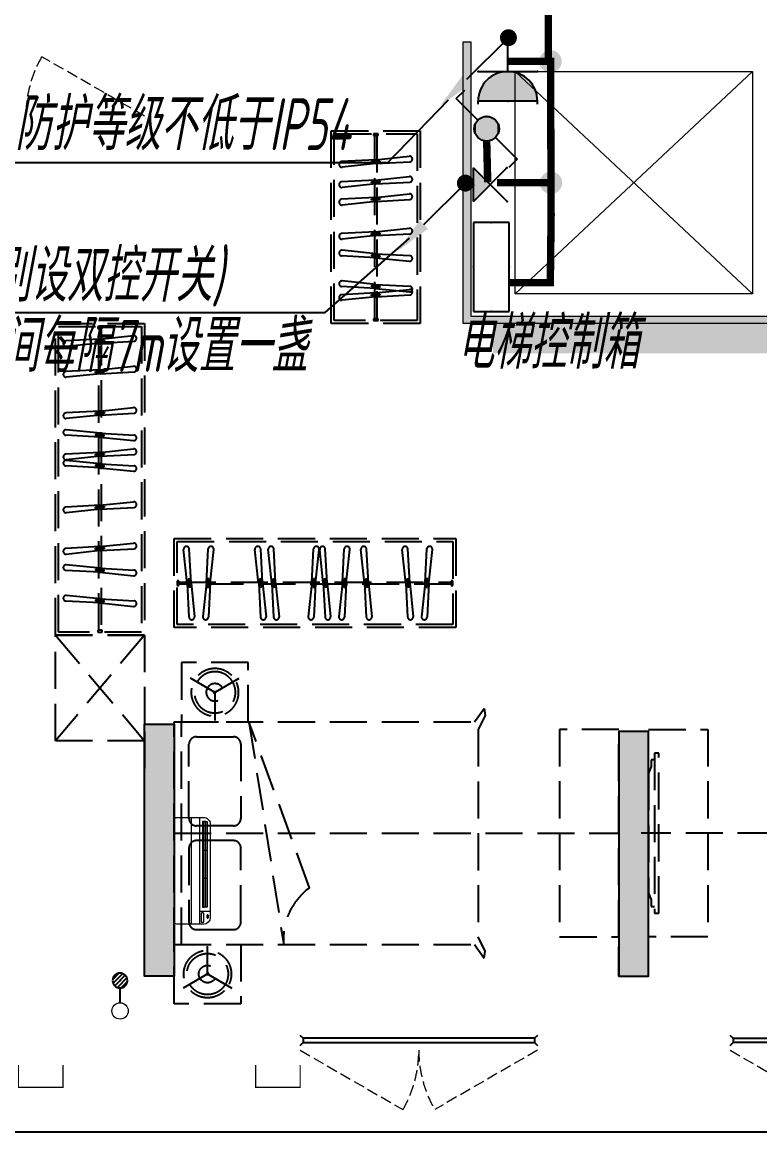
# Model space of a CAD drawing. Extents: x 3002737 to 4077523, y -995787 to -7267.
# Drawn here: x 3440029 to 3445004, y -985519 to -978036 of the extents above; entities that cross this region are included whole.
import ezdxf
from ezdxf.enums import TextEntityAlignment as Align

# ---------------------------------------------------------------- set-up
doc = ezdxf.new("R2010")
doc.units = 0
doc.header["$LTSCALE"] = 1000
doc.header["$MEASUREMENT"] = 0
doc.linetypes.add('A户型$0$DASH', pattern=[0.35, 0.25, -0.1])
doc.linetypes.add('DASH', pattern=[0.35, 0.25, -0.1])
doc.layers.get('0').update_dxf_attribs({"linetype": 'CONTINUOUS'})
for name, color, linetype in [('!!电气', 1, 'CONTINUOUS'), ('3-栏杆1', 252, 'CONTINUOUS'), ('5fur', 175, 'CONTINUOUS'), ('COLU', 7, 'CONTINUOUS'), ('DIM-照明', 7, 'CONTINUOUS'), ('EQUIP-插座', 3, 'CONTINUOUS'), ('EQUIP-照明', 3, 'CONTINUOUS'), ('EQUIP-箱柜', 3, 'CONTINUOUS'), ('LVTRY', 252, 'CONTINUOUS'), ('LWIRE', 4, 'CONTINUOUS'), ('S-砼墙填充', 251, 'CONTINUOUS'), ('TEL_TEXT', 7, 'CONTINUOUS'), ('VPIPE-凝结', 150, 'CONTINUOUS'), ('WIRE-动力', 7, 'CONTINUOUS'), ('保温', 6, 'CONTINUOUS'), ('看线', 185, 'CONTINUOUS')]:
    doc.layers.add(name, color=color, linetype=linetype)
for name, color, linetype, lineweight in [('3.5方案汇报，与郭总、侯月琴确定户型_t8$0$STAIR', 2, 'CONTINUOUS', 18), ('VPIPE-废水', 31, 'TG_F', 18), ('WINDOW', 146, 'CONTINUOUS', 20), ('填充', 251, 'CONTINUOUS', 5), ('平面-空调预留孔', 252, 'CONTINUOUS', 15)]:
    doc.layers.add(name, color=color, linetype=linetype, lineweight=lineweight)
doc.styles.add('_TCH_LABEL', font='COMPLEX', dxfattribs={"bigfont": 'GBCBIG'})
doc.styles.add('_TEL_DIM', font='SIMPLEX', dxfattribs={"width": 0.8, "height": 3.5, "bigfont": 'HZTXT'})
doc.styles.add('HZTXT', font='gbeitc.shx', dxfattribs={"width": 0.8, "height": 400, "bigfont": 'hztxt.shx'})
doc.styles.get("Standard").update_dxf_attribs({"font": 'gbenor.shx', "bigfont": 'gbcbig.shx'})
doc.styles.add('TG_LINETYPE', font='SIMPLEX', dxfattribs={"width": 0.8, "height": 3, "bigfont": 'HZTXT'})
doc.linetypes.add('TG_F', pattern='A,2,-0.3,["F",TG_LINETYPE,S=0.1,R=0,X=-0.23,Y=-0.15],0', length=2.3)

# ---------------------------------------------------------------- blocks, each defined once
blk = doc.blocks.new('A$C001338C2')
at = {"color": 8}
for p, q in [((844.9999883423079, 303.6000072514144), (54.99998834231155, 303.6000543390692)), ((109.0525457565491, 214.7673082745569), (109.0525510513944, 303.6000511174025)), ((-1.49359439092e-05, 248.6000576173246), (-2.84423585981e-05, 22.0000576172315)), ((899.9999715576414, 22.00000397306576), (899.9999850640525, 248.6000039731589)), ((21.99997024633922, 5.63059293199e-05), (877.9999702463392, 5.2843679441e-06))]:
    blk.add_line(p, q, dxfattribs=at)
at = {"color": 8, "lineweight": 5}
for p, q in [((899.9999830474662, 214.7672611304297), (-1.69525337697e-05, 214.7673147745954)), ((864.5756734352908, 278.6904651548975), (144.4768629888749, 278.6905080761171)), ((144.4768629888749, 278.6905080761171), (144.4768622188567, 265.7722729386405)), ((387.0097734353949, 278.6904936200444), (144.4768629888749, 278.6905080761171)), ((144.4768629888749, 278.6905080761171), (144.4768614488676, 252.8539829386973)), ((144.4768622188567, 265.7722729386405), (864.5756726653053, 265.772230017421)), ((144.4768606789075, 239.9356929386377), (144.4768614488676, 252.8539829386973)), ((144.4768614488676, 252.8539829386973), (864.5756718953162, 252.8539400174777)), ((864.5756711253525, 239.9356500174181), (144.4768606789075, 239.9356929386377)), ((387.0097711254275, 239.935678482565), (387.0097734353949, 278.6904936200444)), ((622.04272112545, 239.935664473509), (387.0097711254275, 239.935678482565)), ((864.5756734352908, 278.6904651548975), (622.0427234354138, 278.6904796109884)), ((622.0427234354138, 278.6904796109884), (622.04272112545, 239.935664473509)), ((864.5756718953162, 252.8539400174777), (864.5756734352908, 278.6904651548975)), ((864.5756726653053, 265.772230017421), (864.5756711253525, 239.9356500174181)), ((899.9999787804518, 143.1781611304468), (-2.12195482163e-05, 143.1782147746126))]:
    blk.add_line(p, q, dxfattribs=at)
at = {"color": 8}
for points in [[(73.08482630450817, 275.0144977724194), (56.77886350143308, 275.0144987443309, -0.414213562373095), (51.27886382925863, 280.5144990721565), (51.27886400034913, 283.3844664433818, -0.414213562373095), (56.77886432817468, 288.8844661155563), (73.08482713124977, 288.8844651436448, -0.4142135623732024), (78.58482680342422, 283.3844648158192), (78.58482663233372, 280.5144974445939, -0.414213562373095)], [(89.24090579471158, 226.3562818807586), (22.19125331861505, 226.3562858772129, -0.414213562372504), (16.6912536464406, 231.8562862050385), (16.69125431894281, 243.1390318179401, -0.414213562373095), (22.19125464676836, 248.6390314901146), (89.24090712286488, 248.6390274936603, -0.414213562373095), (94.74090679503934, 243.1390271658347), (94.74090612253713, 231.8562815529331, -0.414213562373095)]]:
    blk.add_lwpolyline(points, format="xyb", close=True, dxfattribs=at)
for centre, radius, start, end in [((54.99998506405609, 248.6000543390692), 55.0000000000001, 89.99999658490542, 179.9999965849054), ((844.9999850640525, 248.6000072514144), 55.0000000000001, 359.9999965849054, 89.99999658490542), ((21.9999715576414, 22.00005630592932), 22.00000000000004, 179.9999965849054, 269.9999965849054), ((877.9999715576414, 22.00000528436794), 22.00000000000004, 269.9999965849054, 359.9999965849054)]:
    blk.add_arc(centre, radius, start, end, dxfattribs=at)
blk = doc.blocks.new('ASDFSD')
at = {"layer": '3-栏杆1', "color": 5}
for p, q in [((681762.5879415963, 334937.5442401596), (681742.3193111992, 334955.3318184742)), ((681742.3193111992, 334955.3318184742), (681762.5879414161, 334937.5442403179)), ((681762.5879414161, 334937.5442403179), (681762.5879414133, 334908.2619604596)), ((683322.0506670028, 334937.4781505512), (681762.5879414163, 334937.5226424761)), ((683322.0506668226, 334937.5442278689), (683342.3192972196, 334955.3318061834)), ((683342.3192972196, 334955.3318061834), (683322.0506670028, 334937.5442280272)), ((683322.0506670028, 334937.5442280272), (683322.0506670056, 334908.2619481689)), ((681742.3193347491, 334888.4150854239), (681762.5879414133, 334908.2619604596)), ((681762.5879414135, 334908.2403724216), (683322.0506670056, 334908.1959003614)), ((683322.0506670056, 334908.2619481689), (683342.3192736697, 334888.4150731332)), ((683342.3192736697, 334888.4150731332), (683322.0506670056, 334908.2619481689))]:
    blk.add_line(p, q, dxfattribs=at)
blk = doc.blocks.new('$lvtry$00000171')
for p, q in [((-74.24621202462731, 10.60660171788186), (-10.60660171788186, 74.24621202462731)), ((-69.81875867368217, -27.39235180270043), (27.39235180242758, 69.81875867368217)), ((-53.03300858900184, -53.03300858886359), (53.03300858900184, 53.03300858886359)), ((-27.39235180242758, -69.81875867368217), (69.81875867368217, 27.39235180270043)), ((10.60660171788186, -74.24621202462731), (74.24621202462731, -10.60660171788186))]:
    blk.add_line(p, q)
blk.add_circle((0, 0), 75)
blk.add_point((0, 0))
blk = doc.blocks.new('dfgdfgsf')
at = {"layer": '5fur', "color": 252, "linetype": 'A户型$0$DASH'}
for p, q in [((2086566.552133835, -1251032.189169037), (2086536.552133835, -1251032.189169037)), ((2086536.552133835, -1251032.189169037), (2086536.552133835, -1251044.189169037)), ((2086566.552133835, -1251044.189169037), (2086566.552133835, -1251032.189169037)), ((2086536.552133835, -1251044.189169037), (2086566.552133835, -1251044.189169037)), ((2086559.052133835, -1251044.189169037), (2086559.052133835, -1252280.189184548)), ((2086550.012626641, -1251207.207411414), (2086321.06648884, -1251219.45851867)), ((2086552.065881883, -1251233.224168215), (2086324.032289928, -1251257.038125963)), ((2086550.012626641, -1251207.207411414), (2086778.046218595, -1251183.393453666)), ((2086552.065881883, -1251233.224168215), (2086781.012019684, -1251220.973060959)), ((2086550.012626641, -1251343.926958486), (2086777.572187244, -1251320.162504684)), ((2086550.012626641, -1251343.926958486), (2086321.06648884, -1251356.178065741)), ((2086552.065881883, -1251369.943715286), (2086324.032289928, -1251393.757673034)), ((2086552.065881883, -1251369.943715286), (2086781.012019684, -1251357.692608031)), ((2086550.012626641, -1251460.926958486), (2086321.06648884, -1251473.178065741)), ((2086550.012626641, -1251460.926958486), (2086778.046218595, -1251437.113000738)), ((2086552.272492185, -1251488.922138602), (2086781.012019684, -1251474.692608031)), ((2086552.065881883, -1251488.943715286), (2086324.032289928, -1251512.757673034)), ((2086550.012626641, -1251692.823365086), (2086321.06648884, -1251705.074472341)), ((2086550.012626641, -1251692.823365086), (2086778.046218595, -1251669.009407338)), ((2086551.958843569, -1251718.8398122), (2086323.925251614, -1251742.653769948)), ((2086552.065881883, -1251718.840121886), (2086781.012019684, -1251706.589014631)), ((2086550.012626641, -1251867.548872134), (2086321.06648884, -1251855.297764878)), ((2086552.065881883, -1251841.532115333), (2086324.032289928, -1251817.718157585)), ((2086552.065881883, -1251841.532115333), (2086781.012019684, -1251853.783222589)), ((2086550.012626641, -1251867.548872134), (2086778.046218595, -1251891.362829882)), ((2086550.012626641, -1252074.379654346), (2086321.06648884, -1252062.128547091)), ((2086552.065881883, -1252048.362897546), (2086324.032289928, -1252024.548939798)), ((2086550.012626641, -1252074.379654346), (2086778.046218595, -1252098.193612094)), ((2086552.065881883, -1252048.362897546), (2086781.012019684, -1252060.614004801)), ((2086550.012626641, -1252104.926958486), (2086321.06648884, -1252117.178065741)), ((2086552.065881883, -1252130.943715286), (2086324.032289928, -1252154.757673034)), ((2086550.00347948, -1252104.927447958), (2086778.046693073, -1252081.119012747)), ((2086552.065881883, -1252130.943715286), (2086781.012019684, -1252118.692608031)), ((2086566.552133835, -1252280.189184548), (2086536.552133835, -1252280.189184548)), ((2086536.552133835, -1252280.189184548), (2086536.552133835, -1252292.189184548)), ((2086536.552133835, -1252292.189184548), (2086566.552133835, -1252292.189184548)), ((2086566.552133835, -1252292.189184548), (2086566.552133835, -1252280.189184548)), ((2084706.563396991, -1252332.190617714), (2084676.563396991, -1252332.190617714)), ((2084676.563396991, -1252332.190617714), (2084676.563396991, -1252344.190617714)), ((2084676.563396991, -1252344.190617714), (2084706.563396991, -1252344.190617714)), ((2084699.063396991, -1252344.190617714), (2084699.06339699, -1254380.205847252)), ((2084706.563396991, -1252344.190617714), (2084706.563396991, -1252332.190617714)), ((2084690.023889797, -1252416.895051592), (2084461.077751995, -1252429.146158847)), ((2084692.077145038, -1252442.911808392), (2084464.043553083, -1252466.725766141)), ((2084690.023889797, -1252416.895051592), (2084918.057481751, -1252393.081093844)), ((2084692.077145038, -1252442.911808392), (2084921.023282839, -1252430.660701137)), ((2084690.023889797, -1252623.725833804), (2084918.057481751, -1252599.911876056)), ((2084690.023889797, -1252623.725833804), (2084461.077751995, -1252635.97694106)), ((2084692.077145038, -1252649.742590605), (2084464.043553083, -1252673.556548353)), ((2084692.077145038, -1252649.742590605), (2084921.023282839, -1252637.491483349)), ((2084690.023889797, -1252902.511005263), (2084461.077751995, -1252914.762112519)), ((2084690.023889797, -1252902.511005263), (2084918.057481751, -1252878.697047515)), ((2084691.970106725, -1252928.527452378), (2084463.93651477, -1252952.341410126)), ((2084692.077145038, -1252928.527762064), (2084921.023282839, -1252916.276654808)), ((2084692.077145038, -1253051.219755511), (2084464.043553083, -1253027.405797763)), ((2084692.077145038, -1253051.219755511), (2084921.023282839, -1253063.470862767)), ((2084690.023889797, -1253077.236512312), (2084461.077751995, -1253064.985405056)), ((2084690.023889797, -1253077.236512312), (2084918.057481751, -1253101.05047006)), ((2084690.023889797, -1253180.597609378), (2084461.077751995, -1253192.848716634)), ((2084690.023889797, -1253180.597609378), (2084918.057481751, -1253156.78365163)), ((2084692.077145038, -1253206.614366179), (2084921.023282839, -1253194.363258923)), ((2084690.023889797, -1253284.067294524), (2084461.077751995, -1253271.816187269)), ((2084692.077145038, -1253206.614366179), (2084464.043553083, -1253230.428323927)), ((2084692.077145038, -1253258.050537724), (2084464.043553083, -1253234.236579976)), ((2084692.077145038, -1253258.050537724), (2084921.023282839, -1253270.301644979)), ((2084690.023889797, -1253284.067294524), (2084918.057481751, -1253307.881252272)), ((2084690.023889797, -1253537.44362119), (2084461.077751995, -1253549.694728446)), ((2084692.077145038, -1253563.460377991), (2084464.043553083, -1253587.274335739)), ((2084690.023889797, -1253537.44362119), (2084917.583450399, -1253513.679167388)), ((2084692.077145038, -1253563.460377991), (2084921.023282839, -1253551.209270735)), ((2084690.023889797, -1253816.228792649), (2084918.057481751, -1253792.414834901)), ((2084690.023889797, -1253816.228792649), (2084461.077751995, -1253828.479899905)), ((2084691.970428869, -1253842.251259925), (2084464.043553083, -1253868.059507198)), ((2084692.077145038, -1253842.24554945), (2084921.023282839, -1253829.994442194)), ((2085279.320059724, -1254062.702910487), (2085255.506101976, -1253834.669318532)), ((2085305.336816525, -1254060.649655245), (2085293.085709269, -1253831.703517444)), ((2085408.697913592, -1254060.649655245), (2085420.949020847, -1253831.703517444)), ((2085434.714670392, -1254062.702910487), (2085458.52862814, -1253834.669318532)), ((2085761.529177789, -1254062.596194317), (2085735.720930516, -1253834.669318532)), ((2085787.551645065, -1254060.649655245), (2085775.300537809, -1253831.703517444)), ((2085850.034887904, -1254062.702910487), (2085826.220930156, -1253834.669318532)), ((2085876.051644705, -1254060.649655245), (2085863.800537449, -1253831.703517444)), ((2086119.697916623, -1254060.649655245), (2086131.949023878, -1253831.703517444)), ((2086145.714673423, -1254062.702910487), (2086169.528631171, -1253834.669318532)), ((2086197.150844968, -1254062.702910487), (2086173.33688722, -1253834.669318532)), ((2086223.167601769, -1254060.649655245), (2086210.916494513, -1253831.703517444)), ((2086326.528698835, -1254060.649655245), (2086338.779806091, -1253831.703517444)), ((2086352.545455636, -1254062.702910487), (2086376.359413384, -1253834.669318532)), ((2086475.237758769, -1254062.595872173), (2086451.423801021, -1253834.562280218)), ((2086501.254205884, -1254060.649655245), (2086489.003098628, -1253831.703517444)), ((2086754.022620542, -1254062.702910487), (2086730.208662794, -1253834.669318532)), ((2086780.039377343, -1254060.649655245), (2086767.788270087, -1253831.703517444)), ((2086883.40047441, -1254060.649655245), (2086895.651581665, -1253831.703517444)), ((2086909.41723121, -1254062.702910487), (2086933.231188958, -1253834.669318532)), ((2084692.077145038, -1253962.23498511), (2084464.043553083, -1253938.421027362)), ((2084690.023889797, -1253988.251741911), (2084461.077751995, -1253976.000634655)), ((2084690.023889797, -1253988.251741911), (2084918.057481751, -1254012.065699659)), ((2084692.077145038, -1253962.23498511), (2084921.023282839, -1253974.486092366)), ((2085223.574590463, -1254047.189162439), (2085211.574590463, -1254047.189162439)), ((2085211.574590463, -1254047.189162439), (2085211.574590463, -1254077.189162439)), ((2085211.574590463, -1254077.189162439), (2085223.574590463, -1254077.189162439)), ((2085223.574590463, -1254077.189162439), (2085223.574590463, -1254047.189162439)), ((2087059.574593433, -1254069.689162439), (2085223.574590463, -1254069.689162439)), ((2085279.320059724, -1254062.702910487), (2085291.57116698, -1254291.649048288)), ((2085305.336327052, -1254060.640508084), (2085329.144762263, -1254288.683721677)), ((2085408.697913592, -1254060.649655245), (2085384.883955844, -1254288.6832472)), ((2085434.714670392, -1254062.702910487), (2085422.463563137, -1254291.649048288)), ((2085761.534888264, -1254062.702910487), (2085773.78599552, -1254291.649048288)), ((2085787.551645065, -1254060.649655245), (2085811.365602813, -1254288.6832472)), ((2085850.034887904, -1254062.702910487), (2085862.28599516, -1254291.649048288)), ((2085876.051644705, -1254060.649655245), (2085899.865602453, -1254288.6832472)), ((2086119.697916623, -1254060.649655245), (2086095.883958875, -1254288.6832472)), ((2086145.714673423, -1254062.702910487), (2086133.463566168, -1254291.649048288)), ((2086197.150844968, -1254062.702910487), (2086209.401952224, -1254291.649048288)), ((2086223.167601769, -1254060.649655245), (2086246.981559517, -1254288.6832472)), ((2086326.528698835, -1254060.649655245), (2086302.714741087, -1254288.6832472)), ((2086352.545455636, -1254062.702910487), (2086340.29434838, -1254291.649048288)), ((2086475.237449083, -1254062.702910487), (2086487.488556339, -1254291.649048288)), ((2086501.254205884, -1254060.649655245), (2086525.068163632, -1254288.6832472)), ((2086754.022620542, -1254062.702910487), (2086766.273727798, -1254291.649048288)), ((2086780.039377343, -1254060.649655245), (2086803.853335091, -1254288.6832472)), ((2086883.40047441, -1254060.649655245), (2086859.586516662, -1254288.6832472)), ((2086909.41723121, -1254062.702910487), (2086897.166123955, -1254291.649048288)), ((2087071.574593433, -1254047.189162439), (2087059.574593433, -1254047.189162439)), ((2087059.574593433, -1254047.189162439), (2087059.574593433, -1254077.189162439)), ((2087059.574593433, -1254077.189162439), (2087071.574593433, -1254077.189162439)), ((2087071.574593433, -1254077.189162439), (2087071.574593433, -1254047.189162439)), ((2084692.077145038, -1254169.065767323), (2084464.043553083, -1254145.251809575)), ((2084692.077145038, -1254169.065767323), (2084921.023282839, -1254181.316874578)), ((2084690.023889797, -1254195.082524123), (2084461.077751995, -1254182.831416868)), ((2084690.023889797, -1254195.082524123), (2084918.057481751, -1254218.896481871)), ((2084706.56339699, -1254380.205847252), (2084676.56339699, -1254380.205847252)), ((2084676.56339699, -1254380.205847252), (2084676.56339699, -1254392.205847252)), ((2084676.56339699, -1254392.205847252), (2084706.56339699, -1254392.205847252)), ((2084706.56339699, -1254392.205847252), (2084706.56339699, -1254380.205847252)), ((2084391.563396981, -1254412.205847252), (2084991.564100249, -1255125.051658737)), ((2084391.565238085, -1255125.051658737), (2084391.563396981, -1254412.205847252)), ((2084991.563396992, -1254412.205847252), (2084391.565238085, -1255125.051658737)), ((2084391.565238083, -1254412.205847252), (2084991.564100248, -1254412.205847252)), ((2084991.563396992, -1254412.205847252), (2084991.564100249, -1255125.051658737)), ((2085241.466386358, -1254598.492976889), (2085241.466386358, -1254998.492976889)), ((2085691.466386358, -1254598.492976889), (2085241.466386358, -1254598.492976889)), ((2085691.466386358, -1254998.492976889), (2085691.466386358, -1254598.492976889)), ((2085475.714344077, -1254803.832287767), (2085302.771743867, -1254703.983830982)), ((2085457.218428639, -1254803.832287767), (2085630.161028848, -1254703.983830982)), ((2085466.466386358, -1254787.814355132), (2085466.466386358, -1254987.511268702)), ((2087216.39900661, -1254998.492976889), (2087281.905945074, -1254906.833987619)), ((2087216.39900661, -1254998.492976889), (2087281.905945074, -1254906.833987619)), ((2087281.905945074, -1254906.833987619), (2087289.145172316, -1254953.86293333)), ((2087281.905945074, -1254906.833987619), (2087289.145172316, -1254953.86293333)), ((2085191.564099533, -1254998.492976889), (2087216.39900661, -1254998.492976889)), ((2085191.564099533, -1256498.49297689), (2085191.564099533, -1254998.492976889)), ((2085241.466386358, -1254998.492976889), (2085691.466386358, -1254998.492976889)), ((2085241.564099533, -1256498.49297689), (2085241.564099533, -1254998.492976889)), ((2086104.998289104, -1256116.465254213), (2085696.257620123, -1254998.492976889)), ((2085696.257620123, -1254998.492976889), (2085930.237512444, -1256498.492976889)), ((2087289.145172316, -1254953.86293333), (2087241.564099533, -1255048.972454315)), ((2087289.145172316, -1254953.86293333), (2087241.564099533, -1255048.972454315)), ((2087241.564099533, -1255048.972454315), (2087241.564099533, -1256448.013499462)), ((2087241.564099533, -1255048.972454315), (2087241.564099533, -1256448.013499462)), ((2084991.564100249, -1255125.051658737), (2084391.565238085, -1255125.051658737)), ((2085191.564099533, -1255748.49297689), (2088191.564294286, -1255748.49297689)), ((2091341.576148126, -1255748.492976886), (2088341.574587415, -1255748.492976886)), ((2087289.145172316, -1256543.123020447), (2087241.564099533, -1256448.013499462)), ((2087289.145172316, -1256543.123020447), (2087241.564099533, -1256448.013499462)), ((2085191.564099533, -1256898.49297689), (2085191.564099533, -1256498.49297689)), ((2085191.564099533, -1256498.49297689), (2085641.564099533, -1256498.49297689)), ((2085191.564099533, -1256498.492976889), (2087216.39900661, -1256498.492976888)), ((2085191.564099533, -1256498.492976889), (2087216.39900661, -1256498.492976888)), ((2085416.564099533, -1256709.171598647), (2085416.564099533, -1256509.474685076)), ((2085641.564099533, -1256498.49297689), (2085641.564099533, -1256898.49297689)), ((2087216.39900661, -1256498.492976888), (2087281.905945074, -1256590.151966158)), ((2087216.39900661, -1256498.492976888), (2087281.905945074, -1256590.151966158)), ((2087281.905945074, -1256590.151966158), (2087289.145172316, -1256543.123020447)), ((2087281.905945074, -1256590.151966158), (2087289.145172316, -1256543.123020447)), ((2085425.812057252, -1256693.153666011), (2085252.869457043, -1256793.002122797)), ((2085407.316141815, -1256693.153666011), (2085580.258742023, -1256793.002122796)), ((2085641.564099533, -1256898.49297689), (2085191.564099533, -1256898.49297689))]:
    blk.add_line(p, q, dxfattribs=at)
at = {"layer": '5fur', "color": 252, "linetype": 'A户型$0$DASH', "extrusion": (0.6772810679795163, -0.7357243743118248, 0)}
for p, q in [((2088431.268094579, -1255208.493039111), (2088431.267706287, -1256288.493038897)), ((2088459.850297133, -1255208.493099511), (2088431.268094579, -1255208.493039111)), ((2088459.849908408, -1256288.493099511), (2088459.850297133, -1255208.493099511)), ((2088409.674264355, -1255253.741871238), (2088409.674199425, -1255298.990739802)), ((2088431.26803007, -1255253.741908537), (2088409.674264355, -1255253.741871238)), ((2088409.674199425, -1255298.990739802), (2088391.574587398, -1255344.239583172)), ((2088391.574587398, -1255344.239583172), (2088391.574587433, -1256152.746370591)), ((2088391.574587433, -1256152.746370591), (2088409.67407045, -1256197.995264666)), ((2088409.67407045, -1256197.995264666), (2088409.674005941, -1256243.244133877)), ((2088409.674005941, -1256243.244133877), (2088431.267771656, -1256243.244170811)), ((2088431.267706287, -1256288.493038897), (2088459.849908408, -1256288.493099511))]:
    blk.add_line(p, q, dxfattribs=at)
at = {"layer": '5fur', "color": 252, "linetype": 'A户型$0$DASH'}
for points in [[(2086851.552133844, -1252312.189184548), (2086251.552133826, -1252312.189184548), (2086251.552133826, -1251012.189169037), (2086851.552133844, -1251012.189169037)], [(2086831.552133844, -1252292.189184548), (2086271.552133826, -1252292.189184548), (2086271.552133826, -1251032.189169037), (2086831.552133844, -1251032.189169037)], [(2086579.975935881, -1251222.303577964), (2086522.130426479, -1251226.868774013), (2086521.446011676, -1251218.196567505), (2086579.291521079, -1251213.631371456)], [(2086579.975935881, -1251359.023125037), (2086522.130426479, -1251363.588321085), (2086521.446011676, -1251354.916114577), (2086579.291521079, -1251350.350918529)], [(2086579.975935881, -1251476.023125037), (2086522.130426479, -1251480.588321085), (2086521.446011676, -1251471.916114577), (2086579.291521079, -1251467.350918529)], [(2086579.975935881, -1251707.919531636), (2086522.130426479, -1251712.484727685), (2086521.446011676, -1251703.812521177), (2086579.291521079, -1251699.247325129)], [(2086579.975935881, -1251852.452705584), (2086522.130426479, -1251847.887509534), (2086521.446011676, -1251856.559716042), (2086579.291521079, -1251861.124912091)], [(2086579.975935881, -1252059.283487796), (2086522.130426479, -1252054.718291747), (2086521.446011676, -1252063.390498255), (2086579.291521079, -1252067.955694304)], [(2086579.975935881, -1252120.023125037), (2086522.130426479, -1252124.588321085), (2086521.446011676, -1252115.916114577), (2086579.291521079, -1252111.350918529)], [(2084991.563396999, -1254412.205847252), (2084391.563396981, -1254412.205847252), (2084391.563396981, -1252312.190617714), (2084991.563396999, -1252312.190617714)], [(2084971.563396999, -1254392.205847252), (2084411.563396981, -1254392.205847252), (2084411.563396981, -1252332.190617714), (2084971.563396999, -1252332.190617714)], [(2084719.987199037, -1252431.991218142), (2084662.141689634, -1252436.556414191), (2084661.457274832, -1252427.884207683), (2084719.302784235, -1252423.319011634)], [(2084719.987199037, -1252638.822000355), (2084662.141689634, -1252643.387196403), (2084661.457274832, -1252634.714989895), (2084719.302784235, -1252630.149793847)], [(2084719.987199037, -1252917.607171813), (2084662.141689634, -1252922.172367863), (2084661.457274832, -1252913.500161355), (2084719.302784235, -1252908.934965306)], [(2084719.987199037, -1253062.140345762), (2084662.141689634, -1253057.575149712), (2084661.457274832, -1253066.24735622), (2084719.302784235, -1253070.812552269)], [(2084719.987199037, -1253195.693775929), (2084662.141689634, -1253200.258971978), (2084661.457274832, -1253191.58676547), (2084719.302784235, -1253187.021569421)], [(2084719.987199037, -1253268.971127974), (2084662.141689634, -1253264.405931924), (2084661.457274832, -1253273.078138432), (2084719.302784235, -1253277.643334482)], [(2084719.987199036, -1253552.539787741), (2084662.141689634, -1253557.104983789), (2084661.457274832, -1253548.432777281), (2084719.302784234, -1253543.867581233)], [(2085191.574590463, -1254362.189162448), (2085191.574590463, -1253762.18916243), (2087091.574593433, -1253762.18916243), (2087091.574593433, -1254362.189162448)], [(2085211.574590463, -1254342.189162448), (2085211.574590463, -1253782.18916243), (2087071.574593433, -1253782.18916243), (2087071.574593433, -1254342.189162448)], [(2084719.987199036, -1253831.324959199), (2084662.141689634, -1253835.890155249), (2084661.457274832, -1253827.217948741), (2084719.302784234, -1253822.652752692)], [(2084719.987199036, -1253973.155575361), (2084662.141689634, -1253968.590379311), (2084661.457274832, -1253977.262585819), (2084719.302784234, -1253981.827781868)], [(2085290.240649974, -1254090.612964485), (2085285.675453925, -1254032.767455083), (2085294.347660433, -1254032.083040281), (2085298.912856482, -1254089.928549683)], [(2085423.794080142, -1254090.612964485), (2085428.359276191, -1254032.767455083), (2085419.687069683, -1254032.083040281), (2085415.121873634, -1254089.928549683)], [(2085772.455478515, -1254090.612964485), (2085767.890282466, -1254032.767455083), (2085776.562488974, -1254032.083040281), (2085781.127685022, -1254089.928549683)], [(2085860.955478155, -1254090.612964485), (2085856.390282105, -1254032.767455083), (2085865.062488613, -1254032.083040281), (2085869.627684662, -1254089.928549683)], [(2086134.794083173, -1254090.612964485), (2086139.359279223, -1254032.767455083), (2086130.687072715, -1254032.083040281), (2086126.121876665, -1254089.928549683)], [(2086208.071435218, -1254090.612964485), (2086203.506239169, -1254032.767455083), (2086212.178445677, -1254032.083040281), (2086216.743641726, -1254089.928549683)], [(2086341.624865385, -1254090.612964485), (2086346.190061435, -1254032.767455083), (2086337.517854927, -1254032.083040281), (2086332.952658878, -1254089.928549683)], [(2086486.158039334, -1254090.612964485), (2086481.592843284, -1254032.767455083), (2086490.265049792, -1254032.083040281), (2086494.830245841, -1254089.928549683)], [(2086764.943210792, -1254090.612964485), (2086760.378014744, -1254032.767455083), (2086769.050221252, -1254032.083040281), (2086773.6154173, -1254089.928549683)], [(2086898.49664096, -1254090.612964485), (2086903.061837009, -1254032.767455083), (2086894.389630501, -1254032.083040281), (2086889.824434452, -1254089.928549683)], [(2084719.987199036, -1254179.986357573), (2084662.141689634, -1254175.421161524), (2084661.457274832, -1254184.093368032), (2084719.302784234, -1254188.658564081)], [(2088191.564096285, -1255048.492976886), (2087791.564096285, -1255048.492976886), (2087791.564096285, -1256448.492976886), (2088191.564096285, -1256448.492976886)], [(2088391.574587415, -1255048.492976886), (2088791.574587415, -1255048.492976886), (2088791.574587415, -1256448.492976886), (2088391.574587415, -1256448.492976886)]]:
    blk.add_lwpolyline(points, close=True, dxfattribs=at)
for points in [[(2086544.052133851, -1252280.189184548), (2086544.052133851, -1251044.189169037)], [(2084684.063397006, -1254380.205847252), (2084684.063397006, -1252344.190617714)], [(2085223.574590463, -1254054.689162455), (2087059.574593433, -1254054.689162455)]]:
    blk.add_lwpolyline(points, dxfattribs=at)
for points, const_width in [([(2085346.242936648, -1254729.081935836), (2085302.771743868, -1254703.983830982)], 8.88888888888889), ([(2085586.689836067, -1254729.081935836), (2085630.161028848, -1254703.983830982)], 8.888888888888888), ([(2085466.466386358, -1254937.315058994), (2085466.466386358, -1254987.511268702)], 8.88888888888889), ([(2085416.564099533, -1256559.670894784), (2085416.564099533, -1256509.474685076)], 8.88888888888889), ([(2085296.340649824, -1256767.904017943), (2085252.869457043, -1256793.002122797)], 8.88888888888889), ([(2085536.787549243, -1256767.904017942), (2085580.258742024, -1256793.002122796)], 8.888888888888888)]:
    blk.add_lwpolyline(points, dxfattribs=dict(at, const_width=const_width))
for points in [[(2085341.564099533, -1255098.49297689), (2085591.564099533, -1255098.49297689, -0.4142135623731003), (2085641.564099533, -1255148.49297689), (2085641.564099533, -1255648.492976889, -0.4142135623730904), (2085591.564099533, -1255698.492976889), (2085341.564099533, -1255698.492976889, -0.4142135623730999), (2085291.564099533, -1255648.492976889), (2085291.564099533, -1255148.49297689, -0.4142135623730897)], [(2085341.564099533, -1256398.492976889), (2085591.564099533, -1256398.492976889, 0.4142135623731003), (2085641.564099533, -1256348.492976889), (2085641.564099533, -1255848.492976889, 0.4142135623730904), (2085591.564099533, -1255798.492976889), (2085341.564099533, -1255798.492976889, 0.4142135623730999), (2085291.564099533, -1255848.492976889), (2085291.564099533, -1256348.492976889, 0.4142135623730897)]]:
    blk.add_lwpolyline(points, format="xyb", close=True, dxfattribs=at)
for centre, radius, start, end in [((2086322.549389384, -1251238.248322315), 18.84219772992773, 94.51245805934676, 274.5124580593468), ((2086779.52911914, -1251202.183257312), 18.84219772992773, 274.5124580593468, 94.51245805934676), ((2086779.52911914, -1251338.902804384), 18.84219772992773, 274.5124580593468, 94.51245805934676), ((2086322.549389384, -1251374.967869388), 18.84219772992773, 94.51245805934676, 274.5124580593468), ((2086323.467632937, -1251492.892270836), 19.86740246134075, 97.25134376341428, 271.6272697501093), ((2086779.52911914, -1251455.902804384), 18.84219772992773, 274.5124580593468, 94.51245805934676), ((2086322.44235107, -1251723.863966302), 18.84219772992773, 94.51245805934676, 274.5124580593468), ((2086779.52911914, -1251687.799210984), 18.84219772992773, 274.5124580593468, 94.51245805934676), ((2086322.549389384, -1251836.507961232), 18.84219772992773, 85.4875419406524, 265.4875419406524), ((2086779.52911914, -1251872.573026235), 18.84219772992773, 265.4875419406524, 85.4875419406524), ((2086322.549389384, -1252043.338743445), 18.84219772992773, 85.4875419406524, 265.4875419406524), ((2086779.52911914, -1252079.403808448), 18.84219772992773, 265.4875419406524, 85.4875419406524), ((2086322.549389384, -1252135.967869388), 18.84219772992773, 94.51245805934676, 274.5124580593468), ((2086779.52911914, -1252099.902804384), 18.84219772992773, 274.5124580593468, 94.51245805934676), ((2084462.560652539, -1252447.935962493), 18.84219772992773, 94.51245805934718, 274.5124580593472), ((2084919.540382296, -1252411.87089749), 18.84219772992773, 274.5124580593472, 94.51245805934718), ((2084919.540382296, -1252618.701679702), 18.84219772992773, 274.5124580593472, 94.51245805934718), ((2084462.560652539, -1252654.766744706), 18.84219772992773, 94.51245805934718, 274.5124580593472), ((2084919.540382296, -1252897.486851162), 18.84219772992773, 274.5124580593472, 94.51245805934718), ((2084462.453614226, -1252933.55160648), 18.84219772992773, 94.51245805934718, 274.5124580593472), ((2084462.560652539, -1253046.195601409), 18.84219772992773, 85.48754194065283, 265.4875419406528), ((2084919.540382296, -1253082.260666413), 18.84219772992773, 265.4875419406528, 85.48754194065283), ((2084462.560652539, -1253211.63852028), 18.84219772992773, 94.51245805934718, 274.5124580593472), ((2084919.540382296, -1253175.573455277), 18.84219772992773, 274.5124580593472, 94.51245805934718), ((2084462.560652539, -1253253.026383623), 18.84219772992773, 85.48754194065283, 265.4875419406528), ((2084919.540382296, -1253289.091448626), 18.84219772992773, 265.4875419406528, 85.48754194065283), ((2084462.560652539, -1253568.484532092), 18.84219772992773, 94.51245805934718, 274.5124580593472), ((2084919.540382296, -1253532.419467088), 18.84219772992773, 274.5124580593472, 94.51245805934718), ((2084919.540382296, -1253811.204638548), 18.84219772992773, 274.5124580593472, 94.51245805934718), ((2084463.47545859, -1253848.19813157), 19.86347544868245, 96.93304115633904, 271.6375109857768), ((2085274.295905622, -1253833.186417988), 18.84219772992773, 4.512458059346774, 184.5124580593468), ((2085439.738824493, -1253833.186417988), 18.84219772992773, 355.4875419406524, 175.4875419406532), ((2085755.582306145, -1253834.101224039), 19.86347544868245, 6.933041156339381, 181.637510985777), ((2085845.010733803, -1253833.186417988), 18.84219772992773, 4.512458059346774, 184.5124580593468), ((2086150.738827524, -1253833.186417988), 18.84219772992773, 355.4875419406524, 175.4875419406532), ((2086192.126690867, -1253833.186417988), 18.84219772992773, 4.512458059346774, 184.5124580593468), ((2086357.569609738, -1253833.186417988), 18.84219772992773, 355.4875419406524, 175.4875419406532), ((2086470.213604667, -1253833.079379674), 18.84219772992773, 4.512458059346774, 184.5124580593468), ((2086748.998466441, -1253833.186417988), 18.84219772992773, 4.512458059346774, 184.5124580593468), ((2086914.441385311, -1253833.186417988), 18.84219772992773, 355.4875419406524, 175.4875419406532), ((2084462.560652539, -1253957.210831008), 18.84219772992773, 85.48754194065283, 265.4875419406528), ((2084919.540382296, -1253993.275896012), 18.84219772992773, 265.4875419406528, 85.48754194065283), ((2084462.560652539, -1254164.041613222), 18.84219772992773, 85.48754194065283, 265.4875419406528), ((2084919.540382296, -1254200.106678225), 18.84219772992773, 265.4875419406528, 85.48754194065283), ((2085310.360970626, -1254290.166147745), 18.84219772992773, 184.5124580593468, 4.512458059346774), ((2085403.67375949, -1254290.166147745), 18.84219772992773, 175.4875419406532, 355.4875419406524), ((2085792.575799167, -1254290.166147745), 18.84219772992773, 184.5124580593468, 4.512458059346774), ((2085881.075798807, -1254290.166147745), 18.84219772992773, 184.5124580593468, 4.512458059346774), ((2086114.673762521, -1254290.166147745), 18.84219772992773, 175.4875419406532, 355.4875419406524), ((2086228.19175587, -1254290.166147745), 18.84219772992773, 184.5124580593468, 4.512458059346774), ((2086321.504544734, -1254290.166147745), 18.84219772992773, 175.4875419406532, 355.4875419406524), ((2086506.278359985, -1254290.166147745), 18.84219772992773, 184.5124580593468, 4.512458059346774), ((2086785.063531445, -1254290.166147745), 18.84219772992773, 184.5124580593468, 4.512458059346774), ((2086878.376320308, -1254290.166147745), 18.84219772992773, 175.4875419406532, 355.4875419406524), ((2086356.608613892, -1256462.552364921), 427.8832127323753, 126.0176927710526, 184.8183113888535)]:
    blk.add_arc(centre, radius, start, end, dxfattribs=at)
at = {"layer": '5fur', "color": 252, "linetype": 'A户型$0$DASH', "extrusion": (0, 0, -1)}
for major_axis, ratio, start_param, end_param in [((113.2638872716998, 113.2638872716998), 0.9999999999997511, 4.712388980384682, 10.99557428756427), ((41.53009199966709, 41.53009199966709), 0.9999999999975253, 4.71238898038469, 10.99557428756428)]:
    blk.add_ellipse((2085466.466386358, -1254798.492976889), major_axis=major_axis, ratio=ratio, start_param=start_param, end_param=end_param, dxfattribs=at)
at = {"layer": '5fur', "color": 252, "linetype": 'A户型$0$DASH', "extrusion": (0, 0, -0.9999999999999998)}
blk.add_ellipse((2085466.466386358, -1254798.492976889), major_axis=(98.16203563551878, 98.16203563551878), ratio=0.999999999998388, start_param=4.712388980384681, end_param=10.99557428756427, dxfattribs=at)
at = {"layer": '5fur', "color": 252, "linetype": 'A户型$0$DASH'}
for major_axis, ratio, start_param, end_param in [((113.2638872716998, -113.2638872716998), 0.9999999999997511, 4.712388980384682, 10.99557428756427), ((98.16203563551876, -98.16203563551879), 0.999999999998388, 4.712388980384681, 10.99557428756427), ((41.53009199966708, -41.53009199966709), 0.9999999999975253, 4.71238898038469, 10.99557428756428)]:
    blk.add_ellipse((2085416.564099533, -1256698.49297689), major_axis=major_axis, ratio=ratio, start_param=start_param, end_param=end_param, dxfattribs=at)
blk = doc.blocks.new('GDGDGRD')
at = {"layer": 'S-砼墙填充'}
h = blk.add_hatch(color=252, dxfattribs=at)
h.dxf.hatch_style = 1
h.paths.add_polyline_path([(429816.568211176, 288315.3630931432), (429816.5682116579, 288565.3638601754), (429816.5682116579, 288765.3638601754), (429816.5682118596, 288515.3630931432), (429816.5682114563, 288815.3646272075), (430016.5682111122, 288815.3646272075), (430016.5682108584, 287115.363093024), (429816.5682111839, 287115.363093024)])
h = blk.add_hatch(color=252, dxfattribs=at)
h.dxf.hatch_style = 1
h.paths.add_polyline_path([(433016.5684015006, 287315.3648366724), (433016.5684015006, 287115.3648366724), (433216.5684056897, 287115.3630851979), (433216.5684056198, 288765.3626271576), (433016.5684057334, 288765.362627037), (433016.5684055993, 288765.3626271576), (433016.5684057092, 287115.3630856661)])
at = {"layer": 'COLU', "color": 252}
for points in [[(429816.568211176, 288315.3630931432), (429816.5682116579, 288565.3638601754), (429816.5682116579, 288765.3638601754), (429816.5682118596, 288515.3630931432), (429816.5682114563, 288815.3646272075), (430016.5682111122, 288815.3646272075), (430016.5682108584, 287115.363093024), (429816.5682111839, 287115.363093024), (429816.568211176, 288315.3630931432)], [(433016.5684015006, 287315.3648366724), (433016.5684015006, 287115.3648366724), (433216.5684056897, 287115.3630851979), (433216.5684056198, 288765.3626271576), (433016.5684057334, 288765.362627037), (433016.5684057334, 288765.362627037), (433016.5684055993, 288765.3626271576), (433016.5684057092, 287115.3630856661)]]:
    blk.add_lwpolyline(points, close=True, dxfattribs=at)
blk = doc.blocks.new('VXVXVXDVXDVXVDX')
at = {"layer": '保温', "linetype": 'Continuous', "ltscale": 10}
h = blk.add_hatch(dxfattribs=at)
h.set_pattern_fill('HEX', color=251, scale=10, angle=90, style=0)
h.set_pattern_definition([(90, (0, 0), (-16.49778, 1.010197673501861e-15), [9.525, -19.05]), (210, (0, 0), (8.248889999999996, -14.28749658604684), [9.525, -19.05]), (150, (5.83238038093927e-16, 9.525), (-8.248890000000003, -14.28749658604684), [9.525, -19.05])])
h.paths.add_polyline_path([(434066.5562636866, 291315.3631071998), (434066.5562227457, 291515.3614566755), (432166.5562227249, 291515.364729858), (432166.5562636657, 291315.3663803823)])
blk = doc.blocks.new('A$C100F5A36')
at = {"layer": '填充'}
h = blk.add_hatch(dxfattribs=at)
h.set_pattern_fill('隔热材料02', color=252, scale=100, style=0)
h.set_pattern_definition([(0, (-1149905.931435587, -622721.0307214346), (0, 50), []), (0, (-1149905.931435587, -622704.3642214346), (0, 50), []), (270, (-1149862.189935587, -622695.7329714345), (50, -9.184850993605149e-15), [5.01775, -44.98225]), (270, (-1149899.648685587, -622695.7329714345), (50, -9.184850993605149e-15), [5.01775, -44.98225]), (90, (-1149874.136935587, -622729.6619714345), (-50, 3.061616997868383e-15), [5.01775, -44.98225]), (90, (-1149887.701935587, -622729.6619714345), (-50, 3.061616997868383e-15), [5.01775, -44.98225]), (180, (-1149855.907185587, -622737.6974714345), (-6.123233995736766e-15, -50), [50.02425, 0.02425]), (135, (-1149869.864435587, -622735.1887214344), (2.775557561562891e-15, 49.99987405109137), [4.268000000000001, -66.44274999999999]), (116.56505, (-1149822.882435587, -622732.1707214345), (0.0001128305918363104, 49.99993342107836), [2.804999999999993, -108.9984999999998]), (116.56505, (-1149872.882435587, -622732.1707214345), (0.0001128305918363104, 49.99993342107836), [2.804999999999993, -108.9984999999998]), (153.43495, (-1149814.846935587, -622737.6974714345), (-0.0001128305918057793, 49.99993342107837), [5.609999999999999, -106.1935]), (153.43495, (-1149864.846935587, -622737.6974714345), (-0.0001128305918057793, 49.99993342107837), [5.609999999999999, -106.1935]), (63.43495000000001, (-1149824.136935587, -622724.6442214346), (-0.0001128305918307593, 49.99993342107837), [26.714, -85.0895]), (63.43495000000001, (-1149874.136935587, -622724.6442214346), (-0.0001128305918307593, 49.99993342107837), [26.714, -85.0895]), (116.56505, (-1149812.189935587, -622695.7329714345), (0.0001128305918363104, 49.99993342107836), [2.804999999999993, -108.9984999999998]), (116.56505, (-1149862.189935587, -622695.7329714345), (0.0001128305918363104, 49.99993342107836), [2.804999999999993, -108.9984999999998]), (135, (-1149863.444435587, -622693.2242214344), (2.775557561562891e-15, 49.99987405109137), [4.268000000000001, -66.44274999999999]), (153.43495, (-1149816.462435587, -622690.2062214345), (-0.0001128305918057793, 49.99993342107837), [5.609999999999999, -106.1935]), (153.43495, (-1149866.462435587, -622690.2062214345), (-0.0001128305918057793, 49.99993342107837), [5.609999999999999, -106.1935]), (45, (-1149898.394185587, -622693.2242214344), (0, 49.99987405109137), [4.268000000000001, -66.44274999999999]), (63.43495000000001, (-1149849.648685587, -622695.7329714345), (-0.0001128305918307593, 49.99993342107837), [2.805, -108.9985]), (63.43495000000001, (-1149899.648685587, -622695.7329714345), (-0.0001128305918307593, 49.99993342107837), [2.805, -108.9985]), (26.56505, (-1149845.376435587, -622690.2062214345), (0.0001128305918307593, 49.99993342107837), [5.609999999999999, -106.1935]), (26.56505, (-1149895.376435587, -622690.2062214345), (0.0001128305918307593, 49.99993342107837), [5.609999999999999, -106.1935]), (116.56505, (-1149837.701935587, -622724.6442214346), (0.0001128305918363104, 49.99993342107836), [26.71399999999995, -85.0894999999998]), (116.56505, (-1149887.701935587, -622724.6442214346), (0.0001128305918363104, 49.99993342107836), [26.71399999999995, -85.0894999999998]), (45, (-1149891.974185587, -622735.1887214344), (0, 49.99987405109137), [4.268000000000001, -66.44274999999999]), (63.43495000000001, (-1149838.956185587, -622732.1707214345), (-0.0001128305918307593, 49.99993342107837), [2.805, -108.9985]), (63.43495000000001, (-1149888.956185587, -622732.1707214345), (-0.0001128305918307593, 49.99993342107837), [2.805, -108.9985]), (26.56505, (-1149846.991935587, -622737.6974714345), (0.0001128305918307593, 49.99993342107837), [5.609999999999999, -106.1935]), (26.56505, (-1149896.991935587, -622737.6974714345), (0.0001128305918307593, 49.99993342107837), [5.609999999999999, -106.1935])])
h.paths.add_polyline_path([(25402.46589344554, -12082.39991772058), (25452.46589344554, -12082.39991772221), (25452.46589337755, -13982.39991774224), (23152.46589336777, -13982.39991772431), (23152.46589334169, -12082.39991772105), (23202.46589334169, -12082.39991772175), (23202.46589336731, -13932.39991772734), (25402.46589337941, -13932.39991774177)])
at = {"color": 252, "const_width": 8}
for points in [[(20152.46589047834, -18982.4004392249), (20152.46589047834, -19132.4004392249), (20452.46589047834, -19132.4004392249), (20452.46589048207, -18982.39992552157)], [(21752.46589036286, -18982.40043916367), (21752.46589036286, -19132.40043916367), (22052.46589036286, -19132.40043916367), (22052.46589036658, -18982.39992546034)]]:
    blk.add_lwpolyline(points, dxfattribs=at)
at = {"layer": '3.5方案汇报，与郭总、侯月琴确定户型_t8$0$STAIR', "color": 252}
for p, q in [((25102.46619002102, -12282.39991775295), (23502.46619002055, -13782.39991775155)), ((23502.46619002055, -12282.39991775295), (25102.46619002102, -13782.39991775155))]:
    blk.add_line(p, q, dxfattribs=at)
blk.add_lwpolyline([(23502.46619002055, -13782.39991775155), (23502.46619002055, -12282.39991775295), (25102.46619002102, -12282.39991775295), (25102.46619002102, -13782.39991775155)], close=True, dxfattribs=at)
at = {"layer": 'VPIPE-凝结', "color": 252, "ltscale": 0.1}
blk.add_lwpolyline([(20837.48354907846, -18562.39992477116), (20837.48354907846, -18462.39992477116)], dxfattribs=at)
at = {"layer": 'VPIPE-废水', "color": 252}
blk.add_circle((20837.48354907846, -18617.39992477116), 55, dxfattribs=at)
at = {"layer": 'WINDOW', "color": 252, "linetype": 'DASH', "ltscale": 0.3}
for points in [[(21002.46549269184, -12582.39990136586), (20309.64516965905, -12182.39990136388, 0.1316524975905399), (20202.46549268533, -12582.39990137354)], [(22052.4658900951, -18882.3999247622), (22745.2862131279, -19282.39992476418, 0.1316524975905399), (22852.46589010162, -18882.39992475451)], [(23652.46589010768, -18882.3999247622), (22959.64556707488, -19282.39992476418, -0.1316524975905399), (22852.46589010162, -18882.39992475451)], [(24952.46590575995, -18882.3999247622), (25645.28622879274, -19282.39992476418, 0.1316524975905399), (25752.465905766, -18882.39992475451)]]:
    blk.add_lwpolyline(points, format="xyb", dxfattribs=at)
at = {"layer": '填充', "color": 252}
blk.add_lwpolyline([(25402.46589344554, -12082.39991772058), (25452.46589344554, -12082.39991772221), (25452.46589337755, -13982.39991774224), (23152.46589336777, -13982.39991772431), (23152.46589334169, -12082.39991772105), (23202.46589334169, -12082.39991772175), (23202.46589336731, -13932.39991772734), (25402.46589337941, -13932.39991774177)], close=True, dxfattribs=at)
at = {"layer": '看线', "color": 252}
blk.add_lwpolyline([(14202.46591712767, -18232.39991673001), (14202.46592108952, -19432.39991605002), (34552.46690135682, -19432.39991605002), (34552.46170119429, -17932.39991721977), (36802.46589077916, -17932.39992461284)], dxfattribs=at)
at = {"color": 252}
for name, p in [('GDGDGRD', (-408814.112811693, -305497.7630110036)), ('VXVXVXDVXDVXVDX', (-408814.112811693, -305497.7630110036)), ('ASDFSD', (-659689.8534211414, -353737.7317438088))]:
    blk.add_blockref(name, p, dxfattribs=at)
at = {"color": 252, "xscale": -1}
blk.add_blockref('ASDFSD', (708294.7852170095, -353737.7317438088), dxfattribs=at)
at = {"layer": 'LVTRY', "color": 252, "xscale": -0.6666666667107825, "yscale": 0.6666666667107825, "rotation": 90.00000000602213}
blk.add_blockref('$lvtry$00000171', (20837.483549078, -18412.3999247679), dxfattribs=at)
at = {"layer": 'WINDOW', "color": 252}
blk.add_blockref('dfgdfgsf', (-2063989.108700188, 1238329.789241821), dxfattribs=at)
at = {"layer": '平面-空调预留孔', "color": 252, "xscale": -0.800000000046565, "yscale": 0.800000000046565, "zscale": 0.800000000046565, "rotation": 269.9999997665698}
blk.add_blockref('A$C001338C2', (21202.65723243915, -18032.39988764166), dxfattribs=at)
blk = doc.blocks.new('$equip$00001413')
for p, q in [((0.75, 0.5999999999985448), (-0.75, 0.5999999999985448)), ((-0.75, 0.5999999999985448), (-0.75, 0)), ((0.75, 0), (0.75, 0.5999999999985448)), ((-0.75, 0), (0.75, 0))]:
    blk.add_line(p, q)
for p in [(0, 0.5999999999985448), (-0.75, 0.2999999999992724), (0.75, 0.2999999999992724), (0, 0)]:
    blk.add_point(p)
at = {"style": '_TCH_LABEL', "flags": 9}
blk.add_attdef('A', (0, 0), '', height=2e-05, dxfattribs=at)
blk = doc.blocks.new('$equip$00001154')
for p, q in [((0, 0.2828427124768496), (0, -0.2828427124768496)), ((0, 0.2828427124768496), (0.5656854249500611, -0.2828427124768496)), ((0.5656854249500611, 0.2828427124768496), (0, -0.2828427124768496))]:
    blk.add_line(p, q)
for p in [(0.5656854249500611, 0.2828427124768496), (0, 0.004449836778803729), (0.2828427124732116, 0), (0.5656854249500611, -0.2828427124768496)]:
    blk.add_point(p)
blk.add_solid([(0, -0.2828427124768496), (0.2828427124732116, 0), (0, 0.2828427124768496)])
at = {"layer": 'TEL_TEXT', "style": '_TEL_DIM', "flags": 1}
blk.add_attdef('A', text='', height=2e-05, dxfattribs=at).set_placement((0, 0), align=Align.MIDDLE_CENTER)
blk = doc.blocks.new('$equip$00001208')
for p, q in [((0.1473139127519971, 0.3556472460804798), (0.5118629150128982, 0.7201962483413809)), ((0.5118629150128982, 0.7201962483413809), (0.6532842712513229, 0.578774892106594)), ((-0.1473139127447212, 0.06101942058376153), (-0.5118629150056222, -0.3035295816771395)), ((-0.5118629150056222, -0.3035295816771395), (-0.653284271244047, -0.1621082254387147))]:
    blk.add_line(p, q)
blk.add_circle((3.637978807091713e-12, 0.2083333333321207), 0.2083333333334168)
for points in [[(-0.1041666666678793, 0.3887552924534248), (0.1041666666751553, 0.3887552924534248), (-0.1804219591249421, 0.3125), (0.180421959132218, 0.3125)], [(3.637978807091713e-12, 0.4166666666642413), (3.637978807091713e-12, 0.4166666666642413), (-0.1041666666678793, 0.3887552924534248), (0.1041666666751553, 0.3887552924534248)], [(-0.1804219591249421, 0.3125), (0.180421959132218, 0.3125), (-0.2083333333248447, 0.2083333333321207), (0.2083333333321207, 0.2083333333321207)], [(-0.1804219591249421, 0.1041666666642413), (0.180421959132218, 0.1041666666642413), (-0.2083333333248447, 0.2083333333321207), (0.2083333333321207, 0.2083333333321207)], [(-0.1041666666678793, 0.02791137421081658), (0.1041666666751553, 0.02791137421081658), (-0.1804219591249421, 0.1041666666642413), (0.180421959132218, 0.1041666666642413)], [(3.637978807091713e-12, 0), (3.637978807091713e-12, 0), (-0.1041666666678793, 0.02791137421081658), (0.1041666666751553, 0.02791137421081658)]]:
    blk.add_solid(points)
at = {"layer": 'EQUIP-照明'}
for p in [(-3.637978807091713e-12, 0.4166666666678793), (-0.2083333333321207, 0.2083333333139308), (0.2083333333357587, 0.2083333333503106), (0, 0)]:
    blk.add_point(p, dxfattribs=at)
at = {"layer": 'EQUIP-照明', "flags": 9}
blk.add_attdef('A', (0, 0), '', height=2e-05, dxfattribs=at)
blk = doc.blocks.new('$TelecSys$00000080')
for p, q in [((-0.7000000000007276, -0.7000000000007276), (0, 0)), ((0.1041666666678793, 0.1041666666660603), (0.1041666666678793, 0.1041666666660603)), ((-0.1041666666678793, -0.1041666666660603), (-0.1041666666678793, -0.1041666666660603))]:
    blk.add_line(p, q)
at = {"const_width": 0.1425}
blk.add_lwpolyline([(0.07125000000087311, 0, 1), (-0.07125000000087311, 0, 1)], format="xyb", close=True, dxfattribs=at)
blk.add_solid([(-0.6300000000010186, -0.7700000000004366), (-0.7700000000004366, -0.6299999999991996), (-1.150000000001455, -1.149999999999636)])
at = {"width": 0.8, "flags": 9}
blk.add_attdef('A', (0, 0), '', height=2e-05, rotation=180, dxfattribs=at)
blk = doc.blocks.new('$equip$00001237')
for p, q in [((-0.5, 1.05000000000291), (-0.5, 1)), ((-0.5, 1), (0.5, 1)), ((0.5, 1.05000000000291), (0.5, 1)), ((0.5, 0.5), (-0.5, 0.5)), ((0, 0.5), (0, 0))]:
    blk.add_line(p, q)
blk.add_arc((0, 1), 0.500000000000025, 180, 0)
for p in [(0, 1), (-0.5, 0.5), (0.5, 0.5), (0, 0)]:
    blk.add_point(p)
for points in [[(0.4330127018911298, 0.75), (-0.4330127018911298, 0.75), (0.5, 1), (-0.5, 1)], [(0.25, 0.5669872981088702), (-0.25, 0.5669872981088702), (0.4330127018911298, 0.75), (-0.4330127018911298, 0.75)], [(0, 0.5), (0, 0.5), (0.25, 0.5669872981088702), (-0.25, 0.5669872981088702)]]:
    blk.add_solid(points)
at = {"flags": 9}
blk.add_attdef('A', (0, 0), '', height=2e-05, dxfattribs=at)

msp = doc.modelspace()

# ---------------------------------------------------------------- block references
at = {"layer": '!!电气'}
msp.add_blockref('A$C100F5A36', (3419851.791772624, -966086.5741692537), dxfattribs=at)

# ---------------------------------------------------------------- next in the draw order: hatches: boundary and pattern name
h = msp.add_hatch(color=0, dxfattribs=at)
edge = h.paths.add_edge_path()
edge.add_arc((3443592.669558413, -978300.5165301743), 75.49166469927877, -89.96552183439447, 270.0344781656055)
h = msp.add_hatch(color=0, dxfattribs=at)
edge = h.paths.add_edge_path()
edge.add_arc((3443595.945158804, -979119.1501841242), 75.49166469927877, -89.96552183439447, 270.0344781656055)

# ---------------------------------------------------------------- next in the draw order: linework, layer by layer
for p, q in [((3442493.654237154, -978985.7868052326), (3442903.674101165, -978560.7225321842)), ((3442493.654237156, -978985.7868052326), (3436708.481968846, -978985.7868045802)), ((3442072.105065889, -979994.6060606674), (3442641.906736976, -979492.9887552254)), ((3436815.454049539, -979994.6060617317), (3442072.105065889, -979994.6060606674))]:
    msp.add_line(p, q, dxfattribs=at)
at = {"layer": 'WIRE-动力', "color": 6, "const_width": 50}
for points in [[(3443577.999500619, -977440.6677117518), (3443577.660102009, -978301.8357697511)], [(3443304.257814383, -978300.6607953245), (3443592.724322723, -978300.5164972194), (3443596.818738613, -979341.186277145)], [(3443168.939919023, -979115.4098217844), (3443162.184585053, -978838.1572663351)], [(3443230.692814967, -979117.5985060062), (3443595.945158804, -979119.1501841242)], [(3443312.995399631, -979793.0810038236), (3443591.243339366, -979792.9176704749), (3443596.660797137, -979341.1856061723)]]:
    msp.add_lwpolyline(points, dxfattribs=at)

# ---------------------------------------------------------------- next in the draw order: block references
at = {"layer": 'EQUIP-插座', "color": 2, "xscale": 400, "yscale": 400, "zscale": 400, "rotation": 180}
msp.add_blockref('$equip$00001237', (3443304.257814383, -978168.9740869973), dxfattribs=at)
at = {"layer": 'EQUIP-照明'}
for name, p, xscale, yscale, zscale, rotation in [('$equip$00001208', (3443245.467756834, -978754.7738016341), 399.9999999999999, 399.9999999999999, 399.9999999999999, 90.0344781656055), ('$equip$00001154', (3443072.928678958, -979132.5831285163), -399.9999999999999, 400.0000000000001, 400, 180.0344781646271)]:
    msp.add_blockref(name, p, dxfattribs=dict(at, xscale=xscale, yscale=yscale, zscale=zscale, rotation=rotation))
at = {"layer": 'EQUIP-箱柜', "xscale": 399.9999999999999, "yscale": 399.9999999999999, "zscale": 399.9999999999999, "rotation": 270.0344781656055}
msp.add_blockref('$equip$00001413', (3443072.931558033, -979687.0613283161), dxfattribs=at)
at = {"layer": 'LWIRE', "color": 1, "xscale": 400, "yscale": 400, "zscale": 400}
for p in [(3443308.782583625, -978140.8355642335), (3443018.181704896, -979121.6281806957)]:
    msp.add_blockref('$TelecSys$00000080', p, dxfattribs=at)

# ---------------------------------------------------------------- next in the draw order: texts
at = {"layer": 'DIM-照明', "style": 'HZTXT', "width": 0.7}
for s, p in [('电梯井插座距离底坑1.5m设置,防护等级不低于IP54', (3436698.417603977, -978898.928329473)), ('电梯井道照明(机房和基坑分别设双控开关)', (3436818.841066849, -979919.6907079716)), ('距井道上下0.5m各装一盏,中间每隔7m设置一盏', (3436818.841066849, -980394.6372757293)), ('电梯控制箱', (3442961.911481582, -980373.5457420333))]:
    msp.add_text(s, height=350, dxfattribs=at).set_placement(p)

doc.saveas('drawing.dxf')
